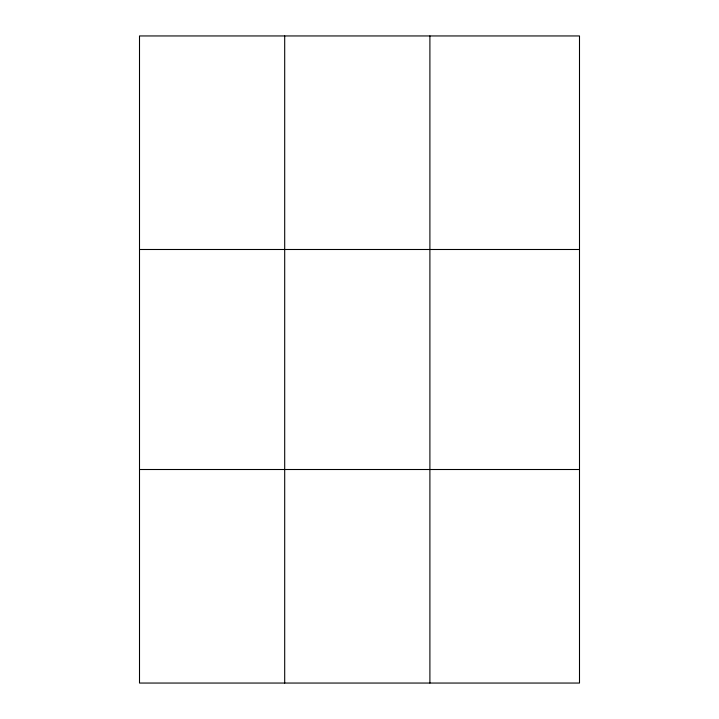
<?xml version="1.0" encoding="UTF-8"?>
<svg xmlns="http://www.w3.org/2000/svg" width="719" height="719" viewBox="0 0 719 719"><rect width="100%" height="100%" fill="white"/><g stroke="black" fill="none" stroke-linecap="round" stroke-linejoin="round"><path stroke-width="1.08" d="M284.697 35.95L284.697 683.05M429.899 35.95L429.899 683.05M139.504 249.493L579.496 249.493M139.504 469.507L579.496 469.507M579.496 659.323L579.496 683.05L139.504 683.05L139.504 35.95L579.496 35.95L579.496 659.323"/></g></svg>
